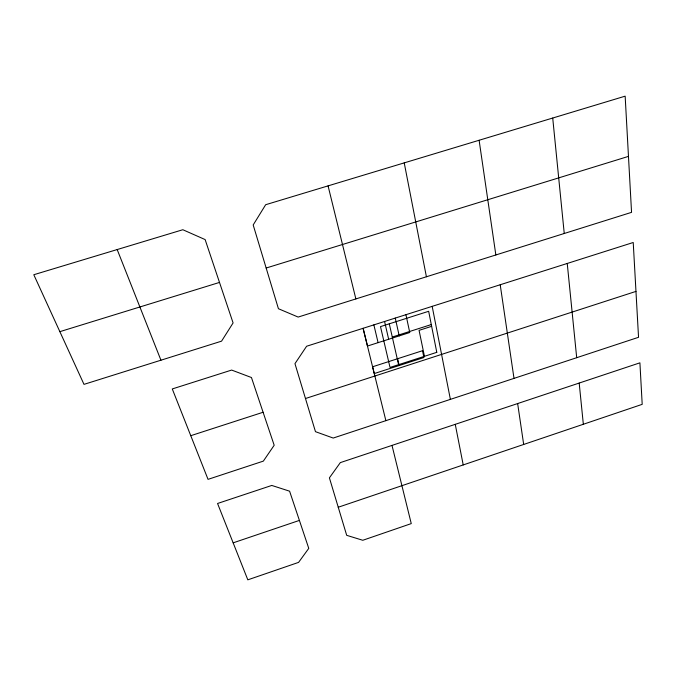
<?xml version="1.0" encoding="UTF-8"?>
<svg xmlns="http://www.w3.org/2000/svg" width="676" height="676" viewBox="0 0 676 676"><rect width="100%" height="100%" fill="white"/><g stroke="black" fill="none" stroke-linecap="round" stroke-linejoin="round"><path stroke-width="1.01" d="M233.178 542.836L299.4 520.41L289.59 491.182L271.786 485.444L217.554 503.485L247.822 579.839L298.589 562.381L308.763 548.371L299.4 520.41M338.228 507.245L642.2 404.341L639.91 362.835L340.332 462.612L329.406 477.847L346.695 535.324L362.792 540.276L411.261 523.604L391.995 445.391M385.878 420.658L333.209 438.056L315.464 431.668L294.964 363.646L306.617 346.239L633.226 242.498L638.541 337.299L385.878 420.658L363.088 328.282L367.49 346.036L409.749 332.524L405.93 314.678M190.75 435.699L263.091 412.259L274.186 445.256L263.344 461.117L208.039 479.36L172.279 388.945L231.648 370.068L251.455 377.529L263.091 412.259M305.459 398.527L635.981 291.39M431.634 326.331L419.069 330.353L424.452 356.32M392.283 337.028L431.288 324.565M160.939 360.207L221.567 341.152L233.093 322.934L205.132 239.583L182.841 229.73L33.8 274.735L83.993 384.365L160.939 360.207L117.185 249.579M355.872 298.927L298.15 317.069L278.428 308.721L253.187 224.956L265.668 204.718L625.156 96.161L631.553 212.349L355.872 298.927L328.071 185.892M59.868 331.654L219.531 282.416M266.141 268.034L628.477 156.384M373.862 324.86L378.095 342.647M384.576 321.455L388.666 339.267M389.275 323.821L398.587 364.668M397.615 358.719L399.161 365.522M395.266 318.066L399.22 335.896M455.252 424.342L463.212 464.919M404.223 162.865L426.412 276.771M432.175 306.346L450.385 399.389M500.206 284.74L514.005 378.374M517.647 403.547L523.68 444.445M479.115 140.27L495.846 254.97M579.188 383.072L583.337 424.241M552.723 118.063L564.249 233.482M567.24 263.446L576.696 357.697M422.5 350.709L372.594 366.781L374.267 373.566L423.92 357.528L422.5 350.709M436.789 352.331L390.018 367.44L380.487 326.618L428.66 311.298L436.789 352.331"/></g></svg>
